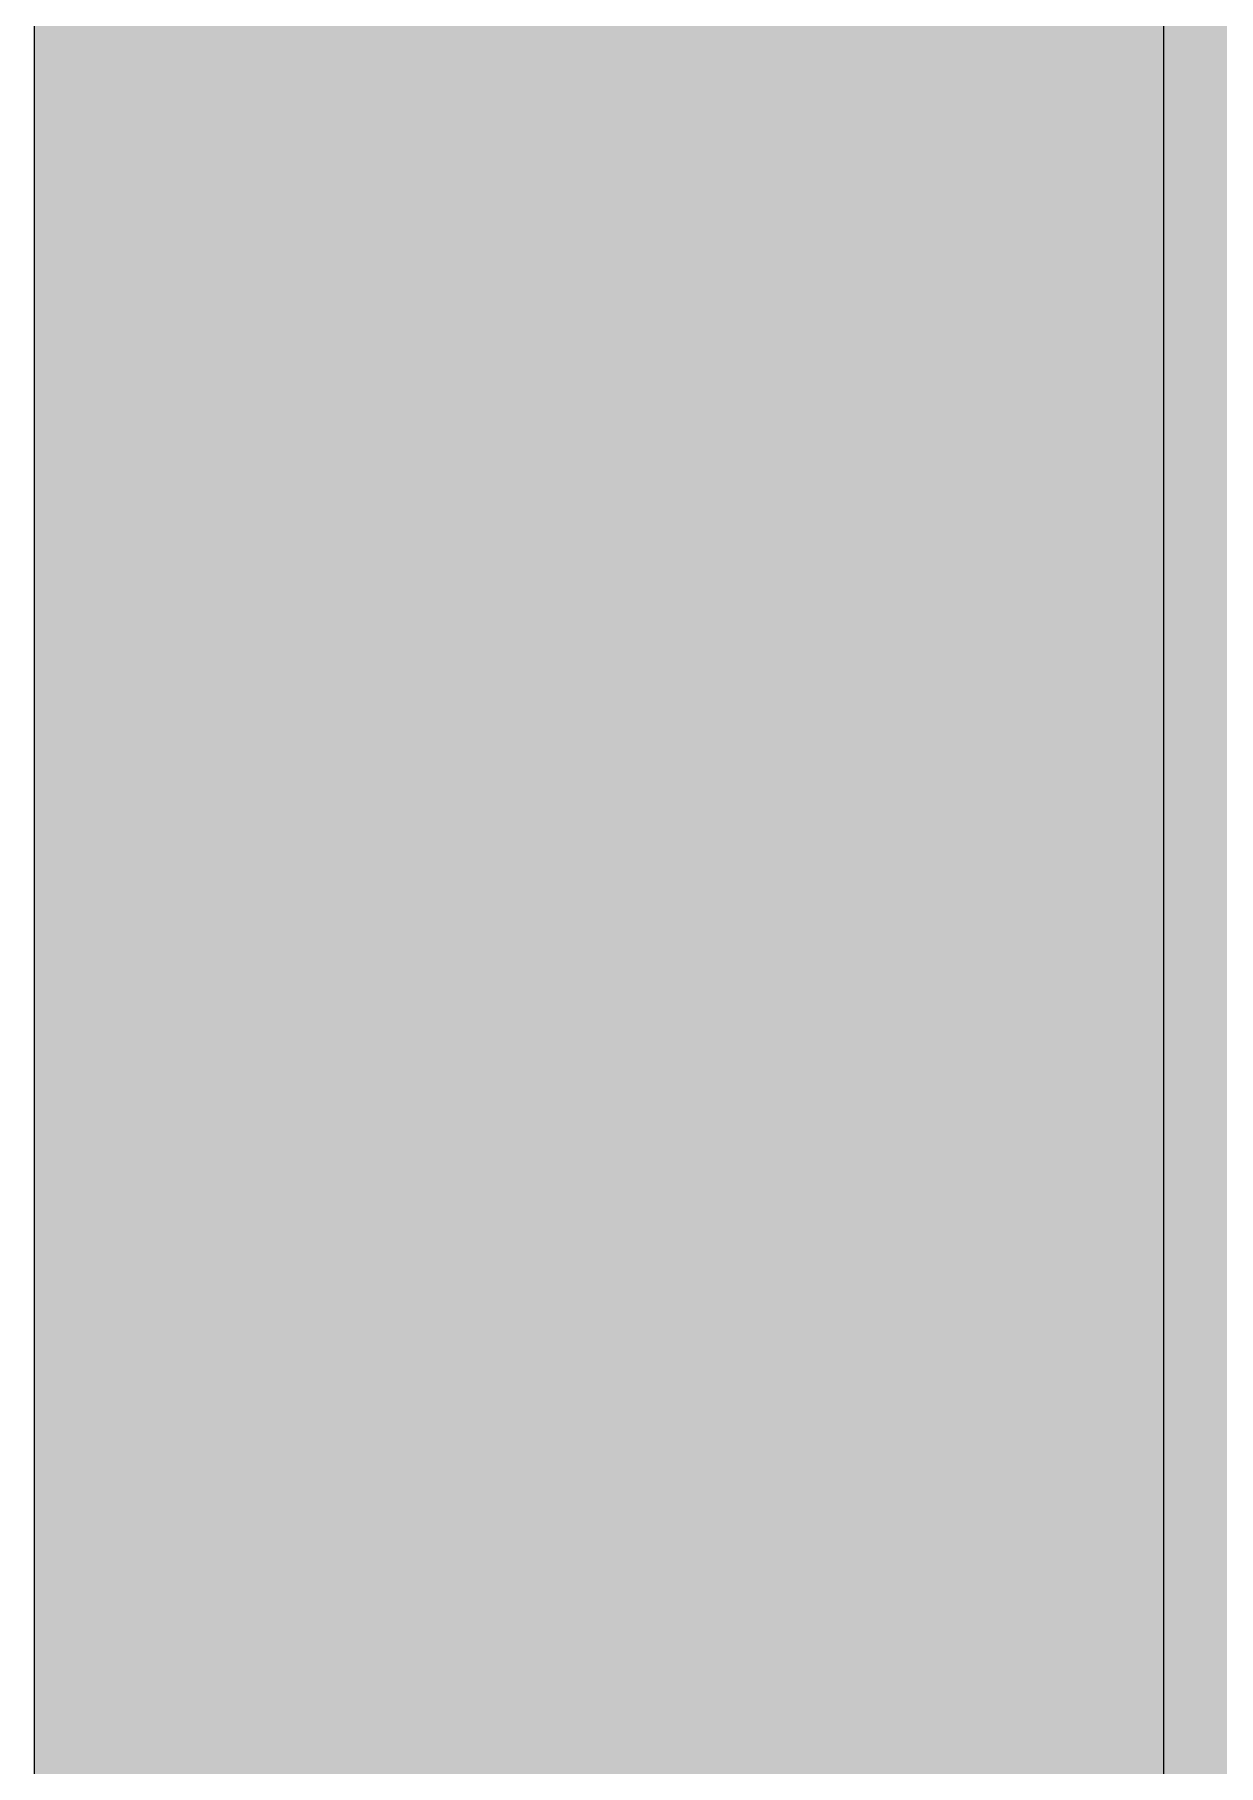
# Model space of a CAD drawing. Extents: x 0 to 2255, y 1 to 8699.
# Drawn here: x 0 to 335.5, y 4122.6 to 4613 of the extents above; entities that cross this region are included whole.
import ezdxf

# ---------------------------------------------------------------- set-up
doc = ezdxf.new("R2010")
doc.units = 0

msp = doc.modelspace()

# ---------------------------------------------------------------- hatches: boundary and pattern name
for color, points in [(158, [(0, 8699), (1280, 8699), (1280, 0.77), (0, 0.77)]), (158, [(0, 8635), (1280, 8635), (1280, 0.77), (0, 0.77)]), (7, [(0, 8635), (1280, 8635), (1280, 0.77), (0, 0.77)]), (158, [(0, 8635), (320, 8635), (320, 0.77), (0, 0.77)])]:
    msp.add_hatch(color=color).paths.add_polyline_path(points, flags=0)

# ---------------------------------------------------------------- linework, layer by layer
at = {"color": 0, "true_color": 0x17110d}
for points in [[(0, 8699), (1280, 8699), (1280, 0.77), (0, 0.77)], [(0, 8635), (1280, 8635), (1280, 0.77), (0, 0.77)], [(0, 8635), (320, 8635), (320, 0.77), (0, 0.77)]]:
    msp.add_lwpolyline(points, close=True, dxfattribs=at)
at = {"color": 0, "true_color": 0x090401}
msp.add_lwpolyline([(0, 8635), (1280, 8635), (1280, 0.77), (0, 0.77)], close=True, dxfattribs=at)

doc.saveas('drawing.dxf')
